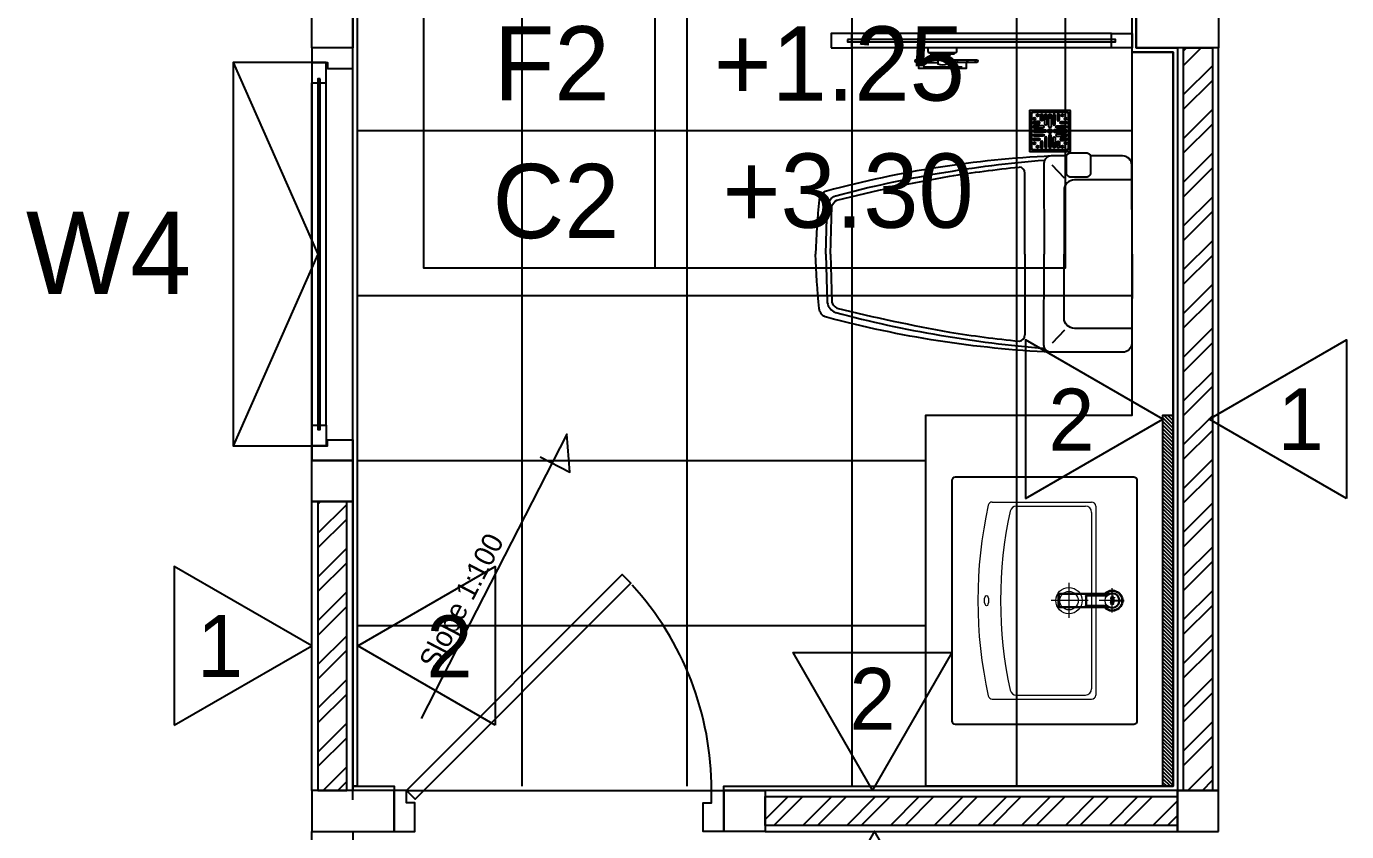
# Model space of a CAD drawing. Header units: inches. Extents: x -1366 to 1200, y -585 to 2545.
# Drawn here: x 520.813 to 524.015, y 2002.061 to 2004.013 of the extents above; entities that cross this region are included whole.
import ezdxf
from ezdxf.enums import TextEntityAlignment as Align

# ---------------------------------------------------------------- set-up
doc = ezdxf.new("R2010")
doc.units = ezdxf.units.IN
doc.header["$MEASUREMENT"] = 0
doc.linetypes.add('CENTER', pattern=[1.625, 1.25, -0.125, 0.125, -0.125])
doc.linetypes.add('HIDDEN', pattern=[0.375, 0.25, -0.125])
doc.layers.get('0').update_dxf_attribs({"linetype": 'CONTINUOUS'})
for name, color, linetype in [('02___PRT_ALL_AXES', 7, 'CONTINUOUS'), ('A-Spec', 2, 'CONTINUOUS'), ('Counter', 6, 'CONTINUOUS'), ('DI', 254, 'CONTINUOUS'), ('DIM', 7, 'CONTINUOUS'), ('DOOR', 7, 'CONTINUOUS'), ('DOOR_SWNG', 1, 'CONTINUOUS'), ('Floor-2', 9, 'CONTINUOUS'), ('Floor-Hatch', 251, 'CONTINUOUS'), ('GRID', 5, 'HIDDEN'), ('SANITARY', 9, 'CONTINUOUS'), ('SN - Sanitary', 144, 'CONTINUOUS'), ('TEXT', 4, 'CONTINUOUS'), ('WALL', 7, 'CONTINUOUS'), ('Wall-Tile', 4, 'CONTINUOUS'), ('WALL_HATC', 251, 'CONTINUOUS'), ('WC-DET', 8, 'CONTINUOUS'), ('WC-DET1', 15, 'CONTINUOUS'), ('WC-DET2', 15, 'CONTINUOUS'), ('WC-OUT', 9, 'CONTINUOUS'), ('WC-SERIAL', 4, 'CONTINUOUS'), ('wind', 7, 'CONTINUOUS')]:
    doc.layers.add(name, color=color, linetype=linetype)
doc.layers.add('LAYER_1', color=5, linetype='CONTINUOUS', lineweight=50)
doc.styles.add('ANGS', font='THSarabunPSK.ttf', dxfattribs={"width": 0.8})
doc.styles.add('CodiaUPC', font='THSarabunPSK.ttf')
doc.styles.add('Cordia2', font='THSarabunPSK.ttf', dxfattribs={"width": 0.8})
doc.styles.get("Standard").update_dxf_attribs({"font": 'THSarabunPSK.ttf'})
doc.styles.add('style2', font='THSarabunPSK.ttf')
doc.styles.add('STYLE3', font='THSarabunPSK.ttf')
pattern_1 = [(224.99694, (488.399225, 2015.57982), (0.05303018, -0.05303584), []), (224.99694, (488.36387, 2015.579825), (0.05303018, -0.05303584), [])]

# ---------------------------------------------------------------- blocks, each defined once
blk = doc.blocks.new('VRH_FUVHU-W002AS_100 x100')
at = {"layer": 'SN - Sanitary'}
for points in [[(-48, -50), (48, -50, 0.414214), (50, -48), (50, 48, 0.414214), (48, 50), (-48, 50, 0.414214), (-50, 48), (-50, -48, 0.414214)], [(-40, -47), (40, -47, 0.414214), (47, -40), (47, 40, 0.414214), (40, 47), (-40, 47, 0.414214), (-47, 40), (-47, -40, 0.414214)], [(-40, -45), (40, -45, 0.414214), (45, -40), (45, 40, 0.414214), (40, 45), (-40, 45, 0.414214), (-45, 40), (-45, -40, 0.414214)], [(-17.5, 27.2, -1), (-22.8, 27.2), (-22.8, 38, -1), (-17.5, 38)], [(-7.5, 17, -1), (-12.8, 17), (-12.8, 38, -1), (-7.5, 38)], [(2.6, 10.8, -1), (-2.6, 10.8), (-2.6, 38, -1), (2.6, 38)], [(7.5, 17, 1), (12.8, 17), (12.8, 38, 1), (7.5, 38)], [(17.5, 27.2, 1), (22.8, 27.2), (22.8, 38, 1), (17.5, 38)], [(-27.2, 17.5, 1), (-27.2, 22.8), (-38, 22.8, 1), (-38, 17.5)], [(-17, 7.5, 1), (-17, 12.8), (-38, 12.8, 1), (-38, 7.5)], [(-10.8, -2.6, 1), (-10.8, 2.6), (-38, 2.6, 1), (-38, -2.6)], [(10.8, -2.6, -1), (10.8, 2.6), (38, 2.6, -1), (38, -2.6)], [(17, 7.5, -1), (17, 12.8), (38, 12.8, -1), (38, 7.5)], [(27.2, 17.5, -1), (27.2, 22.8), (38, 22.8, -1), (38, 17.5)], [(-17, -7.5, -1), (-17, -12.8), (-38, -12.8, -1), (-38, -7.5)], [(-27.2, -17.5, -1), (-27.2, -22.8), (-38, -22.8, -1), (-38, -17.5)], [(-17.5, -27.2, 1), (-22.8, -27.2), (-22.8, -38, 1), (-17.5, -38)], [(-7.5, -17, 1), (-12.8, -17), (-12.8, -38, 1), (-7.5, -38)], [(2.6, -10.8, 1), (-2.6, -10.8), (-2.6, -38, 1), (2.6, -38)], [(7.5, -17, -1), (12.8, -17), (12.8, -38, -1), (7.5, -38)], [(17, -7.5, 1), (17, -12.8), (38, -12.8, 1), (38, -7.5)], [(17.5, -27.2, -1), (22.8, -27.2), (22.8, -38, -1), (17.5, -38)], [(27.2, -17.5, 1), (27.2, -22.8), (38, -22.8, 1), (38, -17.5)]]:
    blk.add_lwpolyline(points, format="xyb", close=True, dxfattribs=at)
for points in [[(-47, 40), (-45, 40)], [(-40, 47), (-40, 45)], [(40, 47), (40, 45)], [(47, 40), (45, 40)], [(2, 0), (-2, 0)], [(0, -2), (0, 2)], [(-47, -40), (-45, -40)], [(-40, -47), (-40, -45)], [(40, -47), (40, -45)], [(47, -40), (45, -40)]]:
    blk.add_lwpolyline(points, dxfattribs=at)
for centre, radius in [((-38, 30), 2.64), ((-30, 38), 2.64), ((30, 38), 2.64), ((38, 30), 2.64), ((0, 0), 5), ((0, 0), 4), ((-38, -30), 2.64), ((38, -30), 2.64), ((-30, -38), 2.64), ((30, -38), 2.64)]:
    blk.add_circle(centre, radius, dxfattribs=at)
for radius, start, end in [(40.6, 115.5199, 124.0973), (38.9, 116.7267, 125.8178), (38.9, 101.1602, 109.1988), (35.8, 102.1337, 110.9437), (40.6, 101.6879, 108.2626), (35.8, 85.7776, 94.2224), (32.8, 85.3915, 94.6085), (38.9, 86.3226, 93.6774), (38.9, 70.8012, 78.8398), (35.8, 69.0563, 77.8663), (40.6, 71.7374, 78.3121), (40.6, 55.9027, 64.4801), (38.9, 54.1822, 63.2733), (40.6, 161.7374, 168.3121), (38.9, 176.3226, 183.6774), (38.9, 160.8012, 168.8398), (40.6, 145.9027, 154.4801), (35.8, 175.7776, 184.2224), (35.8, 159.0563, 167.8663), (38.9, 144.1822, 153.2733), (32.8, 175.3915, 184.6085), (32.8, 157.0415, 166.7399), (35.8, 140.4974, 150.7346), (30.8, 175.0942, 184.9058), (30.8, 155.4701, 165.8694), (32.8, 139.2775, 147.7606), (35.8, 119.2654, 129.5026), (32.8, 122.2394, 130.7225), (32.8, 103.2601, 112.9585), (30.8, 104.1306, 114.5299), (30.8, 85.0942, 94.9058), (32.8, 67.0415, 76.7399), (30.8, 65.4701, 75.8694), (35.8, 50.4974, 60.7346), (32.8, 49.2775, 57.7606), (32.8, 32.2394, 40.7225), (35.8, 29.2654, 39.5026), (30.8, 14.1306, 24.5299), (32.8, 13.2601, 22.9585), (30.8, 355.0942, 4.9058), (38.9, 26.7267, 35.8178), (32.8, 355.3915, 4.6085), (35.8, 12.1337, 20.9437), (40.6, 25.5199, 34.0973), (35.8, 355.7776, 4.2224), (38.9, 11.1602, 19.1988), (40.6, 11.6879, 18.2626), (38.9, 356.3226, 3.6774), (40.6, 191.6879, 198.2626), (38.9, 191.1602, 199.1988), (40.6, 205.5199, 214.0973), (35.8, 192.1337, 200.9437), (38.9, 206.7267, 215.8178), (32.8, 193.2601, 202.9585), (35.8, 209.2654, 219.5026), (30.8, 194.1306, 204.5299), (32.8, 212.2394, 220.7225), (35.8, 230.4974, 240.7346), (38.9, 234.1822, 243.2733), (32.8, 229.2775, 237.7606), (30.8, 245.4701, 255.8694), (32.8, 247.0415, 256.7399), (30.8, 265.0942, 274.9058), (30.8, 284.1306, 294.5299), (32.8, 283.2601, 292.9585), (32.8, 302.2394, 310.7225), (35.8, 299.2654, 309.5026), (38.9, 296.7267, 305.8178), (32.8, 319.2775, 327.7606), (35.8, 320.4974, 330.7346), (30.8, 335.4701, 345.8694), (32.8, 337.0415, 346.7399), (38.9, 324.1822, 333.2733), (35.8, 339.0563, 347.8663), (40.6, 325.9027, 334.4801), (38.9, 340.8012, 348.8398), (40.6, 341.7374, 348.3121), (40.6, 235.9027, 244.4801), (35.8, 249.0563, 257.8663), (38.9, 250.8012, 258.8398), (40.6, 251.7374, 258.3121), (32.8, 265.3915, 274.6085), (35.8, 265.7776, 274.2224), (38.9, 266.3226, 273.6774), (35.8, 282.1337, 290.9437), (38.9, 281.1602, 289.1988), (40.6, 281.6879, 288.2626), (40.6, 295.5199, 304.0973)]:
    blk.add_arc((0, 0), radius, start, end, dxfattribs=at)
blk = doc.blocks.new('PM753P')
at = {"layer": 'WC-DET'}
for points in [[(-0.061, -0.029), (-0.061, -0.035)], [(-0.0595, -0.029), (-0.0595, -0.035)], [(-0.0362, -0.029), (-0.0362, -0.035)], [(0.03, -0.011), (-0.03, -0.011)], [(-0.02, -0.014), (0.02, -0.014)], [(0.0352, -0.029), (0.0352, -0.035)], [(-0.048, -0.047), (0.047, -0.047)], [(-0.0433, -0.0485), (0.0417, -0.0485)]]:
    blk.add_lwpolyline(points, dxfattribs=at)
at = {"layer": 'WC-OUT'}
blk.add_lwpolyline([(0.02, -0.0145), (0.02, -0.0155, -0.414214), (0.0185, -0.017), (-0.0185, -0.017, -0.414214), (-0.02, -0.0155), (-0.02, -0.0145, 0.414214), (-0.0205, -0.014), (-0.0285, -0.014, -0.414214), (-0.03, -0.0125), (-0.03, -0.0115, 0.414214), (-0.0305, -0.011), (-0.032, -0.011, -0.414214), (-0.035, -0.008), (-0.035, 0), (0.035, 0), (0.035, -0.008, -0.414214), (0.032, -0.011), (0.0305, -0.011, 0.414214), (0.03, -0.0115), (0.03, -0.0125, -0.414214), (0.0285, -0.014), (0.0205, -0.014, 0.414214)], format="xyb", close=True, dxfattribs=at)
for points in [[(-0.011, -0.029), (-0.083, -0.029, 1), (-0.083, -0.035), (-0.011, -0.035)], [(0.011, -0.017), (0.011, -0.039, -0.181818), (-0.011, -0.039), (-0.011, -0.017)], [(0.011, -0.029), (0.064, -0.029, -1), (0.064, -0.035), (0.011, -0.035)]]:
    blk.add_lwpolyline(points, format="xyb", dxfattribs=at)
blk.add_lwpolyline([(-0.058, -0.035), (-0.058, -0.05), (0.057, -0.05), (0.057, -0.035)], dxfattribs=at)
blk.add_arc((-0.0828, -0.0319), 0.00287, 265.7151, 94.6963, dxfattribs=at)
at = {"layer": 'WC-SERIAL', "flags": 8}
blk.add_attdef('PM753', text='', height=0.03, dxfattribs=at).set_placement((0.007, -0.1009), align=Align.MIDDLE)
blk = doc.blocks.new('ct1113ap')
h = blk.add_hatch()
h.set_pattern_fill('ANSI31', color=1, style=0)
h.set_pattern_definition([(45, (-850.48847, 321.96483), (-0.088388348, 0.088388348), [])])
h.paths.add_polyline_path([(1.5, 2.1, 1), (-1.5, 2.1, 1)])
h.paths.add_polyline_path([(1.1, 2.1, -1), (-1.1, 2.1, -1)], flags=16)
h.paths.add_polyline_path([(1.5, -5.3, 1), (-1.5, -5.3, 1)])
h.paths.add_polyline_path([(1.1, -5.3, -1), (-1.1, -5.3, -1)], flags=16)
h.paths.add_polyline_path([(2.7, -6.8), (1.5, -6.8), (1.5, -8), (2.7, -8)])
h.paths.add_polyline_path([(-0.6, 4.4, -3.621207), (0.6, 4.4), (0.8, 4.1, 3.20425), (-0.9, 4.1)])
h.paths.add_polyline_path([(1.1, -2.5), (-1.5, -2.5), (-1.5, -2.9), (1.1, -2.9), (1.1, -3.7), (1.5, -3.7), (1.5, -1.8), (1.1, -1.8)])
h.paths.add_polyline_path([(1.1, -0.3), (-1.5, -0.3), (-1.5, -0.7), (1.1, -0.7), (1.1, -1.5), (1.5, -1.5), (1.5, 0.4), (1.1, 0.4)])
at = {"color": 7, "linetype": 'Continuous'}
for p, q in [((-130, 14), (-130, -14)), ((-64, -11), (-64, 11)), ((-63, 12), (-14, 12)), ((-14, -12), (-63, -12))]:
    blk.add_line(p, q, dxfattribs=at)
at = {"color": 6, "linetype": 'Continuous'}
for p, q in [((-129, 14.2), (-129, -14.2)), ((-127, 16.2), (-127, 17)), ((-63.5, -11.1), (-63.5, 11.1)), ((-63, 12), (-63, 11.6)), ((-63, 11.6), (-14, 11.6)), ((-14, 12), (-14, 11.6)), ((-127, -16.2), (-127, -17)), ((-63, -12), (-63, -11.6)), ((-14, -11.6), (-63, -11.6)), ((-14, -12), (-14, -11.6))]:
    blk.add_line(p, q, dxfattribs=at)
at = {"color": 6}
for p, q in [((-0.6, 4.4), (-0.9, 4.1)), ((0.8, 4.1), (0.6, 4.4))]:
    blk.add_line(p, q, dxfattribs=at)
at = {"color": 6, "linetype": 'CENTER'}
blk.add_line((2, 0), (28.8, 0), dxfattribs=at)
at = {"color": 7, "linetype": 'Continuous'}
for centre, radius, start, end in [((-127, 14), 3, 90, 180), ((-63, 11), 1, 90, 180), ((-14, 15), 3, 270, 312.9703), ((0, 0), 17.5, 227.0297, 132.9703), ((-127, -14), 3, 180, 270), ((-63, -11), 1, 180, 270), ((-14, -15), 3, 47.0297, 90)]:
    blk.add_arc(centre, radius, start, end, dxfattribs=at)
at = {"color": 6, "linetype": 'Continuous'}
for centre, start, end in [((-14, 15.1), 270.0283, 313.2038), ((-14, -15.1), 46.7962, 89.9717)]:
    blk.add_arc(centre, 3.49, start, end, dxfattribs=at)
for points, knots in [([(-129, 14.2), (-129.1, 14.2), (-129.4, 14.2), (-129.6, 14.1), (-129.8, 14.1), (-129.9, 14.1), (-130, 14), (-130, 14), (-130, 14), (-130, 14)], [0, 0, 0, 0, 0.37083, 0.686781, 0.809347, 0.902724, 0.937689, 0.964954, 1, 1, 1, 1]), ([(-127, 16.2), (-127.3, 16.2), (-127.8, 16.1), (-128.5, 15.6), (-128.9, 14.9), (-129, 14.4), (-129, 14.2)], [0, 0, 0, 0, 0.251576, 0.502087, 0.751307, 1, 1, 1, 1]), ([(-64, 11), (-64, 11), (-64, 11), (-63.9, 11), (-63.8, 11.1), (-63.7, 11.1), (-63.6, 11.1), (-63.5, 11.1)], [0, 0, 0, 0, 0.033642, 0.095139, 0.310943, 0.62784, 1, 1, 1, 1]), ([(-63.5, 11.1), (-63.5, 11.1), (-63.5, 11.3), (-63.4, 11.4), (-63.2, 11.6), (-63.1, 11.6), (-63, 11.6)], [0, 0, 0, 0, 0.248974, 0.49844, 0.748767, 1, 1, 1, 1]), ([(-11.9, 12.8), (-11.9, 12.8), (-11.9, 12.8), (-11.9, 12.8), (-11.9, 12.8), (-11.8, 12.7), (-11.7, 12.6), (-11.6, 12.6), (-11.6, 12.5)], [0, 0, 0, 0, 0.029366, 0.087835, 0.178504, 0.299273, 0.616465, 1, 1, 1, 1]), ([(-11.6, 12.5), (-11, 13.1), (-9.7, 14.1), (-7.6, 15.4), (-5.3, 16.3), (-2.9, 16.9), (-0.4, 17.2), (2.1, 17), (4.5, 16.6), (6.9, 15.7), (9, 14.6), (11, 13.1), (12.8, 11.4), (14.3, 9.4), (15.5, 7.2), (16.3, 4.9), (16.9, 2.5), (17, 0.8), (17, 0)], [0, 0, 0, 0, 0.062313, 0.124704, 0.187205, 0.249822, 0.312517, 0.375223, 0.437872, 0.500414, 0.562837, 0.62517, 0.687469, 0.749798, 0.81221, 0.874726, 0.937336, 1, 1, 1, 1]), ([(17, 0), (17, -0.8), (16.9, -2.5), (16.3, -4.9), (15.5, -7.2), (14.3, -9.4), (12.8, -11.4), (11, -13.1), (9, -14.6), (6.9, -15.7), (4.5, -16.6), (2.1, -17), (-0.4, -17.2), (-2.9, -16.9), (-5.3, -16.3), (-7.6, -15.4), (-9.7, -14.1), (-11, -13.1), (-11.6, -12.5)], [0, 0, 0, 0, 0.062697, 0.125333, 0.18786, 0.250273, 0.312598, 0.37489, 0.437216, 0.499632, 0.562167, 0.624809, 0.687509, 0.750197, 0.81281, 0.875306, 0.937693, 1, 1, 1, 1]), ([(-129, -14.2), (-129.1, -14.2), (-129.4, -14.2), (-129.6, -14.1), (-129.8, -14.1), (-129.9, -14.1), (-130, -14), (-130, -14), (-130, -14), (-130, -14)], [0, 0, 0, 0, 0.37083, 0.686781, 0.809347, 0.902724, 0.937689, 0.964954, 1, 1, 1, 1]), ([(-129, -14.2), (-129, -14.4), (-128.9, -14.9), (-128.5, -15.6), (-127.8, -16.1), (-127.3, -16.2), (-127, -16.2)], [0, 0, 0, 0, 0.248784, 0.49809, 0.74852, 1, 1, 1, 1]), ([(-64, -11), (-64, -11), (-64, -11), (-63.9, -11), (-63.8, -11.1), (-63.7, -11.1), (-63.6, -11.1), (-63.5, -11.1)], [0, 0, 0, 0, 0.033642, 0.095139, 0.310943, 0.62784, 1, 1, 1, 1]), ([(-63, -11.6), (-63.1, -11.6), (-63.2, -11.6), (-63.4, -11.4), (-63.5, -11.3), (-63.5, -11.1), (-63.5, -11.1)], [0, 0, 0, 0, 0.251439, 0.50194, 0.751233, 1, 1, 1, 1]), ([(-11.9, -12.8), (-11.9, -12.8), (-11.9, -12.8), (-11.9, -12.8), (-11.9, -12.8), (-11.8, -12.7), (-11.7, -12.6), (-11.6, -12.6), (-11.6, -12.5)], [0, 0, 0, 0, 0.029366, 0.087835, 0.178504, 0.299273, 0.616465, 1, 1, 1, 1])]:
    blk.add_open_spline(points, degree=3, knots=knots, dxfattribs=at)
at = {"layer": '02___PRT_ALL_AXES', "color": 7, "linetype": 'Continuous'}
for p, q in [((-4.1, 17), (-127, 17)), ((-127, -17), (-4.1, -17))]:
    blk.add_line(p, q, dxfattribs=at)
at = {"layer": '02___PRT_ALL_AXES', "color": 6, "linetype": 'Continuous'}
for p, q in [((-6.7, 16.2), (-127, 16.2)), ((-127, -16.2), (-6.7, -16.2))]:
    blk.add_line(p, q, dxfattribs=at)
at = {"layer": '02___PRT_ALL_AXES', "color": 7, "linetype": 'Continuous'}
blk.add_arc((0, 0), 25, 222.8438, 137.1562, dxfattribs=at)
at = {"layer": '02___PRT_ALL_AXES', "color": 6, "linetype": 'Continuous'}
blk.add_arc((0, 0), 24, 225.1054, 134.8946, dxfattribs=at)
at = {"layer": 'LAYER_1', "color": 6}
for p, q in [((1.1, 0.4), (1.1, -0.3)), ((1.5, 0.4), (1.1, 0.4)), ((1.5, -1.5), (1.5, 0.4)), ((1.1, -0.3), (-1.5, -0.3)), ((-1.5, -0.3), (-1.5, -0.7)), ((-1.5, -0.7), (1.1, -0.7)), ((1.1, -2.5), (-1.5, -2.5)), ((-1.5, -2.5), (-1.5, -2.9)), ((-1.5, -2.9), (1.1, -2.9)), ((1.1, -0.7), (1.1, -1.5)), ((1.1, -1.5), (1.5, -1.5)), ((1.1, -1.8), (1.1, -2.5)), ((1.5, -1.8), (1.1, -1.8)), ((1.1, -2.9), (1.1, -3.7)), ((1.1, -3.7), (1.5, -3.7)), ((1.5, -3.7), (1.5, -1.8)), ((2.7, -6.8), (1.5, -6.8)), ((1.5, -6.8), (1.5, -8)), ((1.5, -8), (2.7, -8)), ((2.7, -6.8), (2.7, -8))]:
    blk.add_line(p, q, dxfattribs=at)
for centre, radius in [((0, 2.1), 1.5), ((0, 2.1), 1.1), ((0, -5.3), 1.5), ((0, -5.3), 1.1)]:
    blk.add_circle(centre, radius, dxfattribs=at)
for radius, start, end in [(1.5, 304.1538, 234.8243), (1.1, 300.284, 238.5338)]:
    blk.add_arc((0, 5.3), radius, start, end, dxfattribs=at)
blk = doc.blocks.new('TF0504P-Acacia')
at = {"layer": 'WC-DET', "lineweight": 13}
for p, q in [((0.0289, -0.06), (-0.0298, -0.06)), ((0.0001, -0.0321), (0, -0.092)), ((-0.239, -0.3509), (-0.239, -0.11)), ((-0.229, -0.1), (0.229, -0.1)), ((-0.229, -0.2928), (-0.229, -0.125)), ((-0.214, -0.11), (0.214, -0.11)), ((0, -0.1185), (0, -0.2083)), ((0.229, -0.2928), (0.229, -0.125)), ((0.239, -0.3509), (0.239, -0.11)), ((-0.0431, -0.165), (0.0415, -0.165))]:
    blk.add_line(p, q, dxfattribs=at)
for centre, radius in [((0, -0.06), 0.0175), ((0, -0.165), 0.032), ((0, -0.165), 0.0225)]:
    blk.add_circle(centre, radius, dxfattribs=at)
for centre, radius, start, end in [((-0.229, -0.11), 0.01, 90, 180), ((-0.214, -0.125), 0.015, 90, 180), ((0.214, -0.125), 0.015, 0, 90), ((0.229, -0.11), 0.01, 0, 90), ((-0.214, -0.2928), 0.015, 180, 257.6249), ((0, 0.6825), 1.0135, 257.6249, 282.3751), ((0.214, -0.2928), 0.015, 282.3751, 0), ((-0.229, -0.3509), 0.01, 180, 257.5062), ((0.229, -0.3509), 0.01, 282.4938, 0), ((0, 0.6816), 1.0676, 257.495, 282.505)]:
    blk.add_arc(centre, radius, start, end, dxfattribs=at)
blk.add_ellipse((0, -0.3649), major_axis=(-0.0125, 0), ratio=0.4, dxfattribs=at)
at = {"layer": 'WC-OUT'}
blk.add_lwpolyline([(-0.292, -0.448, -0.414214), (-0.3, -0.44), (-0.3, -0.008, -0.414214), (-0.292, 0), (0.292, 0, -0.414214), (0.3, -0.008), (0.3, -0.44, -0.414214), (0.292, -0.448)], format="xyb", close=True, dxfattribs=at)
at = {"layer": 'WC-OUT', "xscale": -0.001, "yscale": 0.001, "zscale": 0.001, "rotation": 270}
blk.add_blockref('ct1113ap', (0, -0.06), dxfattribs=at)
at = {"layer": 'WC-SERIAL', "flags": 3}
blk.add_attdef('SERIAL', text='', height=0.025, dxfattribs=at).set_placement((0.0039, -0.2584), align=Align.CENTER)
blk = doc.blocks.new('dr080sl3')
at = {"layer": 'DOOR'}
for points in [[(-0.37, 0.05), (0.1533, 0.5733), (0.1745, 0.552), (-0.3488, 0.0288)], [(-0.4, 0.05), (-0.4, -0.05), (-0.35, -0.05), (-0.35, 0.02), (-0.37, 0.02), (-0.37, 0.05)], [(0.4, 0.05), (0.4, -0.05), (0.35, -0.05), (0.35, 0.02), (0.37, 0.02), (0.37, 0.05)]]:
    blk.add_lwpolyline(points, close=True, dxfattribs=at)
at = {"layer": 'DOOR_SWNG'}
blk.add_arc((-0.37, 0.05), 0.74, 0, 42.2737, dxfattribs=at)
blk = doc.blocks.new('C106P')
for points in [[(0, 0), (-0.216, -0.0009, 0.414214), (-0.238, -0.0229), (-0.238, -0.1012, 0.415321)], [(0, 0), (0.216, -0.0009, -0.414214), (0.238, -0.0229), (0.238, -0.1959, -0.414214)], [(-0.2358, -0.1589, -0.414214), (-0.2458, -0.1489), (-0.2458, -0.1109, -0.414214), (-0.2358, -0.1009)], [(-0.238, -0.1587), (-0.238, -0.1959, 0.414214)], [(-0.238, -0.1959, 0.053479), (-0.153, -0.7409, 0.308223), (-0.132, -0.7589, 0.014301), (0, -0.7679, 1.437855)], [(0.238, -0.1959, -0.053479), (0.153, -0.7409, -0.308223), (0.132, -0.7589, -0.014301), (0, -0.7679, -1.437855)]]:
    blk.add_lwpolyline(points, format="xyb")
at = {"layer": 'WC-DET1'}
for q in [(-0.1959, -0.2599), (0.1959, -0.2599)]:
    blk.add_line((0, -0.26), q, dxfattribs=at)
for points in [[(-0.18, -0.0009), (-0.18, -0.1399, 0.414214), (-0.155, -0.1649), (0, -0.165)], [(0.18, -0.0009), (0.18, -0.1399, -0.414214), (0.155, -0.1649), (0, -0.165)], [(-0.2358, -0.1009), (-0.1968, -0.1009, -0.414214), (-0.1868, -0.1109), (-0.1868, -0.1489, -0.414214), (-0.1968, -0.1589), (-0.2358, -0.1589, -0.414214)], [(0, -0.7314), (-0.1161, -0.7281, -0.234182), (-0.1306, -0.716, -0.017795), (-0.1889, -0.4427, -0.014884), (-0.2111, -0.274, -0.020376)], [(0, -0.7314), (0.1161, -0.7281, 0.234182), (0.1306, -0.716, 0.017795), (0.1889, -0.4427, 0.014884), (0.2111, -0.274, 0.020376)]]:
    blk.add_lwpolyline(points, format="xyb", dxfattribs=at)
at = {"layer": 'WC-DET1', "color": 7}
for points in [[(-0.238, -0.1959, 0.414214), (-0.22, -0.2139), (0, -0.213)], [(0.238, -0.1959, -0.414214), (0.22, -0.2139), (0, -0.213)]]:
    blk.add_lwpolyline(points, format="xyb", dxfattribs=at)
at = {"layer": 'WC-DET1'}
for centre, start, end in [((-0.1961, -0.275), 89.4423, 176.382), ((0.1961, -0.275), 3.618, 90.5577)]:
    blk.add_arc(centre, 0.0151, start, end, dxfattribs=at)
at = {"layer": 'WC-DET2'}
for points in [[(-0.184, -0.1639), (-0.216, -0.1939)], [(0.184, -0.1639), (0.216, -0.1939)]]:
    blk.add_lwpolyline(points, dxfattribs=at)
for points in [[(-0.0001, -0.7428), (-0.1173, -0.7394, -0.254323), (-0.1414, -0.7196, -0.000064), (-0.1417, -0.7186, -0.04487), (-0.2282, -0.212)], [(0.0001, -0.7428), (0.1173, -0.7394, 0.254323), (0.1414, -0.7196, 0.000064), (0.1417, -0.7186, 0.04487), (0.2282, -0.212)]]:
    blk.add_lwpolyline(points, format="xyb", dxfattribs=at)
at = {"layer": 'WC-SERIAL', "flags": 8}
blk.add_attdef('C106', text='', height=0.05, dxfattribs=at).set_placement((-0.007, -0.0689), align=Align.MIDDLE)
blk = doc.blocks.new('room1')
at = {"layer": 'A-Spec', "linetype": 'Continuous'}
for p, q in [((-0.6328, 0), (-0.6328, -0.9)), ((-1.3874, -0.45), (0.7071, -0.45))]:
    blk.add_line(p, q, dxfattribs=at)
blk.add_lwpolyline([(-1.3874, 0), (0.7071, 0), (0.7071, -0.9), (-1.3874, -0.9)], close=True, dxfattribs=at)
at = {"layer": 'A-Spec', "color": 3, "style": 'CodiaUPC'}
for tag, p in [('101', (-1.22, -0.2463)), ("SHV'", (0.6213, -0.2463))]:
    blk.add_attdef(tag, text='', height=0.2, dxfattribs=at).set_placement(p, align=Align.MIDDLE_CENTER)
at = {"layer": 'A-Spec', "color": 3, "style": 'Cordia2'}
for tag, p in [('F0', (-1.4025, -0.675)), ('%%P0.00', (-0.5983, -0.675)), ('+0.00', (0.7206, -0.675)), ('C0', (1.2303, -0.6807))]:
    blk.add_attdef(tag, text='', height=0.18, dxfattribs=at).set_placement(p, align=Align.MIDDLE)
blk = doc.blocks.new('WA')
at = {"layer": 'A-Spec', "color": 9}
blk.add_lwpolyline([(0.2309, -0.4), (0, 0), (-0.2309, -0.4)], close=True, dxfattribs=at)
at = {"layer": 'A-Spec', "color": 2, "style": 'Cordia2'}
blk.add_attdef('00', text='', height=0.18, dxfattribs=at).set_placement((0, -0.2667), align=Align.MIDDLE)

msp = doc.modelspace()

# ---------------------------------------------------------------- hatches: boundary and pattern name
at = {"layer": 'WALL_HATC'}
h = msp.add_hatch(dxfattribs=at)
h.set_pattern_fill('ANSI32', color=256, scale=0.2, angle=359.9969, style=0)
h.set_pattern_definition(pattern_1)
h.paths.add_polyline_path([(523.6198, 2002.1606), (523.6198, 2003.9606), (523.6898, 2003.9606), (523.6898, 2002.1606)])
h = msp.add_hatch(dxfattribs=at)
h.set_pattern_fill('ANSI32', color=256, scale=0.2, angle=0.0031, style=0)
h.set_pattern_definition([(224.99694, (487.999225, 2015.57982), (0.05303018, -0.05303584), []), (224.99694, (487.96387, 2015.579825), (0.05303018, -0.05303584), [])])
h.paths.add_polyline_path([(521.5198, 2002.8608), (521.5198, 2002.1606), (521.5898, 2002.1606), (521.5898, 2002.8608)])
h = msp.add_hatch(dxfattribs=at)
h.set_pattern_fill('ANSI32', color=256, scale=0.2, angle=359.9969, style=0)
h.set_pattern_definition(pattern_1)
h.paths.add_polyline_path([(522.6048, 2002.1456), (523.6048, 2002.1456), (523.6048, 2002.0756), (522.6048, 2002.0756)])
at = {"layer": 'WC-OUT'}
h = msp.add_hatch(dxfattribs=at)
h.set_pattern_fill('ANSI31', color=251, scale=0.05, angle=270.0005)
h.set_pattern_definition([(314.9994824, (579.3243335, 2151.6285065), (0.0044194573, 0.00441937746), [])])
h.paths.add_polyline_path([(523.5698, 2002.1706), (523.5698, 2003.0706), (523.5948, 2003.0706), (523.5948, 2002.1706)])

# ---------------------------------------------------------------- linework, layer by layer
at = {"layer": 'Counter'}
msp.add_lwpolyline([(523.5948, 2002.1706), (522.9948, 2002.1706), (522.9948, 2003.0706), (523.4948, 2003.0706), (523.4948, 2003.9506), (523.5948, 2003.9506)], close=True, dxfattribs=at)
at = {"layer": 'DIM'}
msp.add_lwpolyline([(522.0592, 2002.9689), (522.1313, 2002.9319), (522.1233, 2003.024), (521.7701, 2002.3345)], dxfattribs=at)
at = {"layer": 'Floor-2'}
msp.add_line((521.7348, 2002.1606), (522.4748, 2002.1606), dxfattribs=at)
at = {"layer": 'Floor-Hatch'}
for p, q in [((522.0148, 2004.9606), (522.0148, 2002.1706)), ((522.4148, 2004.9606), (522.4148, 2002.1706)), ((522.8148, 2004.9606), (522.8148, 2002.1706)), ((523.2148, 2004.9606), (523.2148, 2002.1706)), ((521.6148, 2003.7606), (523.4948, 2003.7606)), ((521.6148, 2003.3606), (523.4948, 2003.3606)), ((521.6148, 2002.9606), (522.9948, 2002.9606)), ((521.6148, 2002.5606), (522.9948, 2002.5606))]:
    msp.add_line(p, q, dxfattribs=at)
at = {"layer": 'GRID', "ltscale": 0.7}
msp.add_line((521.6048, 1998.5628), (521.6048, 2020.1117), dxfattribs=at)
at = {"layer": 'WALL'}
for points in [[(521.6048, 2003.9605), (521.5048, 2003.9605), (521.5048, 2004.0605), (521.6048, 2004.0605)], [(523.5047, 2003.9606), (523.5047, 2004.0606), (523.7048, 2004.0606), (523.7048, 2003.9606)], [(523.7048, 2002.1606), (523.7048, 2003.9606), (523.6048, 2003.9606), (523.6048, 2002.1606)], [(521.5048, 2002.8606), (521.5048, 2002.9606), (521.6048, 2002.9606), (521.6048, 2002.8606)], [(521.6048, 2002.8608), (521.6048, 2002.1606), (521.5048, 2002.1606), (521.5048, 2002.8608)], [(521.7048, 2002.0606), (521.7048, 2002.1606), (521.5048, 2002.1606), (521.5048, 2002.0606)], [(522.5048, 2002.0606), (522.5048, 2002.1606), (522.6048, 2002.1606), (522.6048, 2002.0606)], [(523.6048, 2002.1606), (522.6048, 2002.1606), (522.6048, 2002.0606), (523.6048, 2002.0606)], [(523.7048, 2002.0606), (523.7048, 2002.1606), (523.6048, 2002.1606), (523.6048, 2002.0606)], [(521.5048, 2002.0606), (521.6048, 2002.0606), (521.6048, 2001.9606), (521.5048, 2001.9606)]]:
    msp.add_lwpolyline(points, close=True, dxfattribs=at)
at = {"layer": 'Wall-Tile'}
for points in [[(521.8048, 2004.9606), (521.8048, 2004.9506), (521.7148, 2004.9506), (521.7148, 2004.8506), (521.6148, 2004.8506), (521.6148, 2002.1706), (521.6048, 2002.1706), (521.6048, 2004.8606), (521.7048, 2004.8606), (521.7048, 2004.9606), (521.8048, 2004.9606)], [(522.5048, 2002.1606), (522.5048, 2002.1706), (523.5948, 2002.1706), (523.5948, 2003.9506), (523.4948, 2003.9506), (523.4947, 2004.9506), (522.6048, 2004.9506), (522.6048, 2004.9606), (523.5047, 2004.9606), (523.5048, 2003.9606), (523.6048, 2003.9606), (523.6048, 2002.1606), (522.5048, 2002.1606)]]:
    msp.add_lwpolyline(points, dxfattribs=at)
msp.add_lwpolyline([(521.7048, 2002.1606), (521.6048, 2002.1606), (521.6048, 2002.1706), (521.7048, 2002.1706)], close=True, dxfattribs=at)
at = {"layer": 'WALL_HATC'}
for points in [[(523.6198, 2002.1606), (523.6198, 2003.9606), (523.6898, 2003.9606), (523.6898, 2002.1606)], [(521.5198, 2002.8608), (521.5198, 2002.1606), (521.5898, 2002.1606), (521.5898, 2002.8608)]]:
    msp.add_lwpolyline(points, close=True, dxfattribs=at)
msp.add_lwpolyline([(522.6048, 2002.1456), (523.6048, 2002.1456), (523.6048, 2002.0756), (522.6048, 2002.0756), (522.6048, 2002.1456)], dxfattribs=at)
at = {"layer": 'WC-OUT'}
msp.add_lwpolyline([(523.5698, 2002.1706), (523.5698, 2003.0706), (523.5948, 2003.0706), (523.5948, 2002.1706)], close=True, dxfattribs=at)
at = {"layer": 'wind', "color": 8, "linetype": 'Continuous'}
for p, q in [((523.4448, 2003.9956), (522.8148, 2003.9956)), ((523.4448, 2003.9606), (522.8148, 2003.9606)), ((521.5048, 2003.0456), (521.5048, 2003.8756)), ((521.5398, 2003.0456), (521.5398, 2003.8756))]:
    msp.add_line(p, q, dxfattribs=at)
at = {"layer": 'wind'}
for points in [[(522.7648, 2003.9606), (522.8148, 2003.9606), (522.8148, 2003.9956), (522.7648, 2003.9956)], [(523.4948, 2003.9606), (523.4448, 2003.9606), (523.4448, 2003.9956), (523.4948, 2003.9956)], [(521.5048, 2003.9606), (521.5048, 2003.9256), (521.5428, 2003.9256), (521.5428, 2003.9106), (521.6048, 2003.9106), (521.6048, 2003.9606)], [(521.5048, 2003.9256), (521.5048, 2003.8756), (521.5398, 2003.8756), (521.5398, 2003.9256)], [(521.5048, 2002.9956), (521.5048, 2003.0456), (521.5398, 2003.0456), (521.5398, 2002.9956)], [(521.5048, 2002.9606), (521.5048, 2002.9956), (521.5428, 2002.9956), (521.5428, 2003.0106), (521.6048, 2003.0106), (521.6048, 2002.9606)]]:
    msp.add_lwpolyline(points, close=True, dxfattribs=at)
at = {"layer": 'wind', "color": 6}
for points in [[(522.8048, 2003.9811), (522.8048, 2003.9751), (523.4548, 2003.9751), (523.4548, 2003.9811)], [(521.5253, 2003.8856), (521.5193, 2003.8856), (521.5193, 2003.0356), (521.5253, 2003.0356)]]:
    msp.add_lwpolyline(points, close=True, dxfattribs=at)
at = {"layer": 'wind', "color": 8, "linetype": 'Continuous'}
msp.add_lwpolyline([(521.6048, 2002.9606), (521.6048, 2003.9606), (521.5048, 2003.9606), (521.5048, 2002.9606)], close=True, dxfattribs=at)
msp.add_lwpolyline([(521.5048, 2003.9256), (521.3147, 2003.9256), (521.3147, 2002.9956), (521.5048, 2002.9956)], dxfattribs=at)
at = {"layer": 'wind', "color": 251, "linetype": 'Continuous'}
msp.add_lwpolyline([(521.3147, 2003.9256), (521.5193, 2003.4606), (521.3147, 2002.9956)], dxfattribs=at)

# ---------------------------------------------------------------- block references
msp.add_blockref('dr080sl3', (522.1048, 2002.1106))
at = {"layer": 'A-Spec', "linetype": 'Continuous'}
ref = msp.add_blockref('room1', (522.8073, 2004.0948), dxfattribs=dict(at, xscale=0.7425000000000637, yscale=0.7425000000000637, zscale=0.7425000000000637))
ref.add_attrib('F0', 'F2', dxfattribs={"color": 3, "height": 0.18, "style": 'Cordia2'}).set_placement((522.0871, 2003.9245), align=Align.MIDDLE)
ref.add_attrib('%%P0.00', '+1.25', dxfattribs={"color": 3, "height": 0.18, "style": 'Cordia2'}).set_placement((522.7845, 2003.9229), align=Align.MIDDLE)
ref.add_attrib("SHV'", 'WC 1', dxfattribs={"color": 3, "height": 0.2, "style": 'ANGS', "width": 0.8}).set_placement((522.6281, 2004.2609), align=Align.MIDDLE_CENTER)
ref.add_attrib('+0.00', '+3.30', dxfattribs={"color": 3, "height": 0.18, "style": 'Cordia2'}).set_placement((522.806, 2003.6147), align=Align.MIDDLE)
ref.add_attrib('C0', 'C2', dxfattribs={"color": 3, "height": 0.18, "style": 'Cordia2'}).set_placement((522.0975, 2003.5894), align=Align.MIDDLE)
ref = msp.add_blockref('WA', (523.5698, 2003.0606), dxfattribs=dict(at, xscale=0.8333333333330302, yscale=0.8333333333330302, zscale=0.8333333333330302, rotation=270))
ref.add_attrib('00', '2', dxfattribs={"color": 2, "height": 0.15, "style": 'Cordia2'}).set_placement((523.3475, 2003.0606), align=Align.MIDDLE)
ref = msp.add_blockref('WA', (523.6819, 2003.0606), dxfattribs=dict(at, xscale=-0.8333333333330302, yscale=0.8333333333330302, zscale=0.8333333333333331, rotation=90))
ref.add_attrib('00', '1', dxfattribs={"color": 2, "height": 0.15, "style": 'Cordia2'}).set_placement((523.9041, 2003.0606), align=Align.MIDDLE)
ref = msp.add_blockref('WA', (521.5048, 2002.5107), dxfattribs=dict(at, xscale=0.8333333333330302, yscale=0.8333333333330302, zscale=0.8333333333330302, rotation=270))
ref.add_attrib('00', '1', dxfattribs={"color": 2, "height": 0.15, "style": 'Cordia2'}).set_placement((521.2825, 2002.5107), align=Align.MIDDLE)
ref = msp.add_blockref('WA', (521.6169, 2002.5107), dxfattribs=dict(at, xscale=-0.8333333333330302, yscale=0.8333333333330302, zscale=0.8333333333333331, rotation=90))
ref.add_attrib('00', '2', dxfattribs={"color": 2, "height": 0.15, "style": 'Cordia2'}).set_placement((521.8391, 2002.5107), align=Align.MIDDLE)
ref = msp.add_blockref('WA', (522.8651, 2002.1613), dxfattribs=dict(at, xscale=-0.8333333333330302, yscale=0.8333333333330302, zscale=0.8333333333333331, rotation=180))
ref.add_attrib('00', '2', dxfattribs={"color": 2, "height": 0.15, "style": 'Cordia2'}).set_placement((522.8651, 2002.3835), align=Align.MIDDLE)
at = {"layer": 'A-Spec', "linetype": 'Continuous', "xscale": 0.8333333333330302, "yscale": 0.8333333333330302, "zscale": 0.8333333333330302}
msp.add_blockref('WA', (522.8704, 2002.0613), dxfattribs=at).add_auto_attribs({'00': '1'})
at = {"layer": 'SANITARY', "color": 3, "xscale": -1, "rotation": 359.9999999999974}
msp.add_blockref('PM753P', (523.0347, 2003.9606), dxfattribs=at)
at = {"layer": 'SN - Sanitary', "xscale": 0.001, "yscale": 0.001, "zscale": 0.001, "rotation": 90}
msp.add_blockref('VRH_FUVHU-W002AS_100 x100', (523.2957, 2003.7591), dxfattribs=at)
at = {"layer": 'WC-OUT'}
for name, p, rotation in [('C106P', (523.4948, 2003.4606), 269.9999999999999), ('TF0504P-Acacia', (523.5067, 2002.6206), 270)]:
    msp.add_blockref(name, p, dxfattribs=dict(at, rotation=rotation))

# ---------------------------------------------------------------- texts
at = {"layer": 'DI', "color": 1, "linetype": 'Continuous', "style": 'STYLE3'}
msp.add_text('W4', height=0.2, dxfattribs=at).set_placement((520.8116, 2003.3637))
at = {"layer": 'TEXT', "style": 'style2'}
msp.add_text('Slope 1:100', height=0.05, rotation=62.4477, dxfattribs=at).set_placement((521.89, 2002.6079), align=Align.CENTER)

doc.saveas('drawing.dxf')
